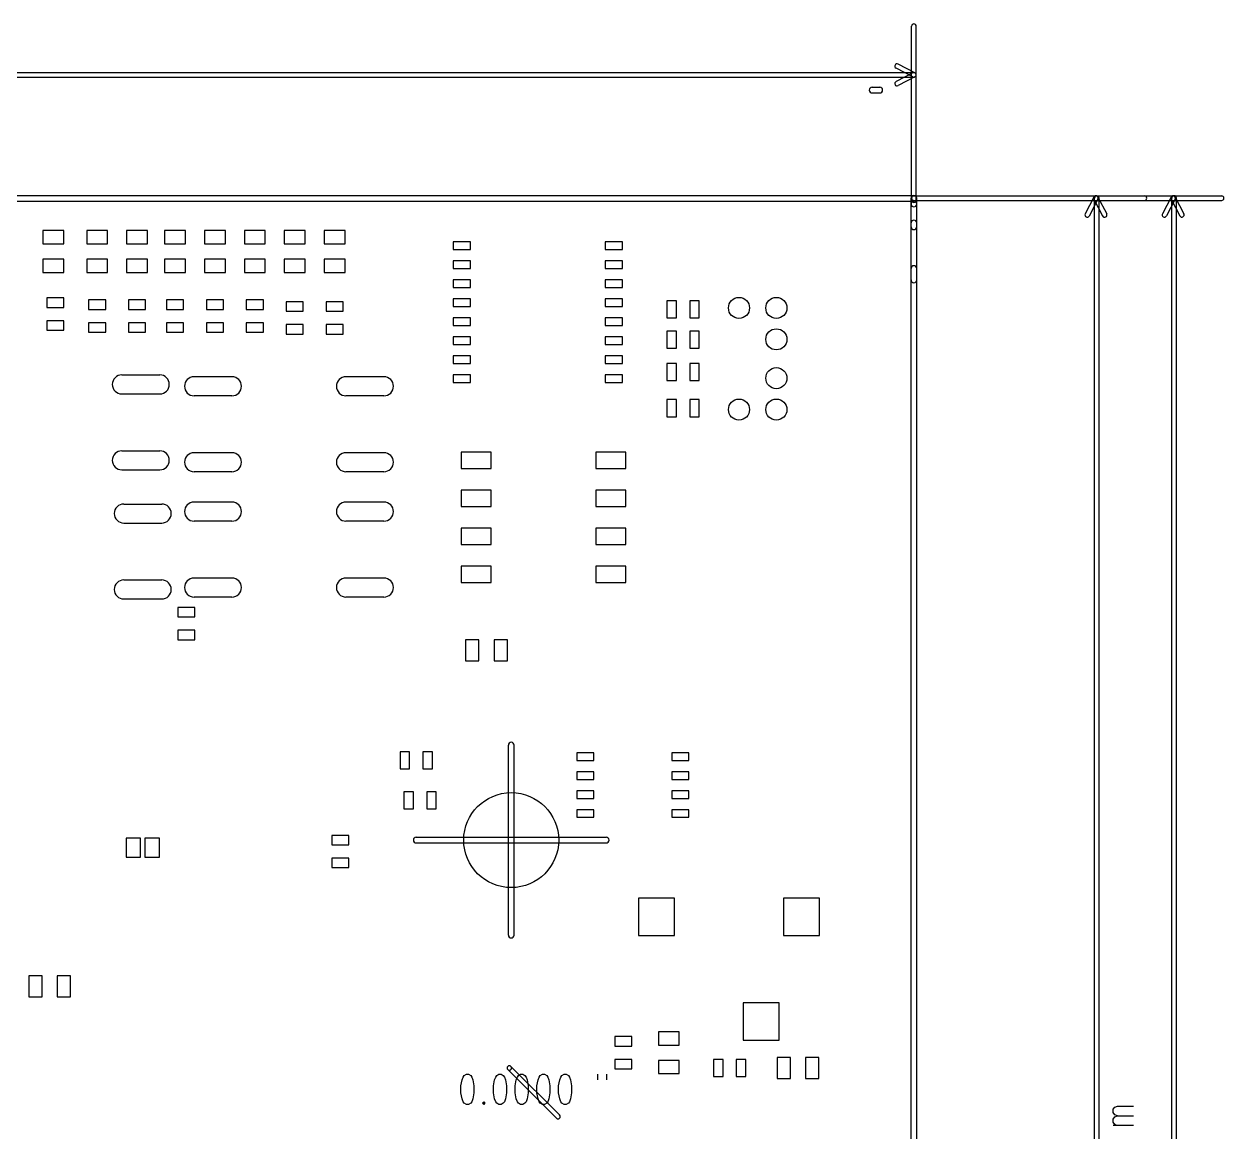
# Model space of a CAD drawing. Extents: x -29274 to 69862, y 24345 to 162744.
# Drawn here: x 38225 to 69812, y 53210 to 82360 of the extents above; entities that cross this region are included whole.
import ezdxf

# ---------------------------------------------------------------- set-up
doc = ezdxf.new("R2010")
doc.units = 0
doc.layers.add('BLACK', color=1, linetype='CONTINUOUS')

msp = doc.modelspace()

# ---------------------------------------------------------------- linework, layer by layer
at = {"layer": 'BLACK'}
for p, q in [((61590, 77720), (61590, 82300)), ((61710, 77720), (61710, 82300)), ((61621, 80967), (61179, 81197)), ((61677, 81073), (61235, 81303)), ((-8500, 81080), (61650, 81080)), ((-8500, 80960), (61650, 80960)), ((61621, 81073), (61179, 80843)), ((61677, 80967), (61235, 80737)), ((60550, 80695), (60750, 80695)), ((60550, 80545), (60750, 80545)), ((-7900, 77845), (61650, 77845)), ((61575, 77620), (61575, 77770)), ((61650, 77834), (69752, 77834)), ((61650, 77833), (67720, 77833)), ((61650, 77714), (69752, 77714)), ((61650, 77713), (67720, 77713)), ((61725, 77620), (61725, 77770)), ((66387, 77802), (66158, 77360)), ((66494, 77746), (66265, 77304)), ((66387, 77746), (66618, 77305)), ((66406, 24474), (66406, 77774)), ((66494, 77801), (66725, 77360)), ((66526, 24474), (66526, 77774)), ((68419, 77804), (68190, 77362)), ((68526, 77748), (68297, 77306)), ((68419, 77748), (68650, 77307)), ((68438, 24426), (68438, 77776)), ((68526, 77803), (68757, 77362)), ((68558, 24426), (68558, 77776)), ((-7900, 77695), (61650, 77695)), ((61575, 77020), (61575, 77620)), ((61725, 77020), (61725, 77620)), ((61575, 75620), (61575, 77120)), ((61725, 75620), (61725, 77120)), ((39275, 76920), (38725, 76920)), ((38725, 76920), (38725, 76570)), ((39275, 76570), (39275, 76920)), ((40425, 76920), (39875, 76920)), ((39875, 76920), (39875, 76570)), ((40425, 76570), (40425, 76920)), ((41475, 76920), (40925, 76920)), ((40925, 76920), (40925, 76570)), ((41475, 76570), (41475, 76920)), ((42475, 76920), (41925, 76920)), ((41925, 76920), (41925, 76570)), ((42475, 76570), (42475, 76920)), ((43525, 76920), (42975, 76920)), ((42975, 76920), (42975, 76570)), ((43525, 76570), (43525, 76920)), ((44575, 76920), (44025, 76920)), ((44025, 76920), (44025, 76570)), ((44575, 76570), (44575, 76920)), ((45625, 76920), (45075, 76920)), ((45075, 76920), (45075, 76570)), ((45625, 76570), (45625, 76920)), ((46675, 76920), (46125, 76920)), ((46125, 76920), (46125, 76570)), ((46675, 76570), (46675, 76920)), ((38725, 76570), (39275, 76570)), ((39875, 76570), (40425, 76570)), ((40925, 76570), (41475, 76570)), ((41925, 76570), (42475, 76570)), ((42975, 76570), (43525, 76570)), ((44025, 76570), (44575, 76570)), ((45075, 76570), (45625, 76570)), ((46125, 76570), (46675, 76570)), ((49975, 76620), (49525, 76620)), ((49525, 76620), (49525, 76420)), ((49975, 76420), (49975, 76620)), ((53975, 76620), (53525, 76620)), ((53525, 76620), (53525, 76420)), ((53975, 76420), (53975, 76620)), ((39275, 76170), (38725, 76170)), ((38725, 76170), (38725, 75820)), ((39275, 75820), (39275, 76170)), ((40425, 76170), (39875, 76170)), ((39875, 76170), (39875, 75820)), ((40425, 75820), (40425, 76170)), ((41475, 76170), (40925, 76170)), ((40925, 76170), (40925, 75820)), ((41475, 75820), (41475, 76170)), ((42475, 76170), (41925, 76170)), ((41925, 76170), (41925, 75820)), ((42475, 75820), (42475, 76170)), ((43525, 76170), (42975, 76170)), ((42975, 76170), (42975, 75820)), ((43525, 75820), (43525, 76170)), ((44575, 76170), (44025, 76170)), ((44025, 76170), (44025, 75820)), ((44575, 75820), (44575, 76170)), ((45625, 76170), (45075, 76170)), ((45075, 76170), (45075, 75820)), ((45625, 75820), (45625, 76170)), ((46675, 76170), (46125, 76170)), ((46125, 76170), (46125, 75820)), ((46675, 75820), (46675, 76170)), ((49525, 76420), (49975, 76420)), ((53525, 76420), (53975, 76420)), ((38725, 75820), (39275, 75820)), ((39875, 75820), (40425, 75820)), ((40925, 75820), (41475, 75820)), ((41925, 75820), (42475, 75820)), ((42975, 75820), (43525, 75820)), ((44025, 75820), (44575, 75820)), ((45075, 75820), (45625, 75820)), ((46125, 75820), (46675, 75820)), ((49975, 76120), (49525, 76120)), ((49525, 76120), (49525, 75920)), ((49525, 75920), (49975, 75920)), ((49975, 75920), (49975, 76120)), ((53975, 76120), (53525, 76120)), ((53525, 76120), (53525, 75920)), ((53525, 75920), (53975, 75920)), ((53975, 75920), (53975, 76120)), ((61575, 34920), (61575, 75920)), ((61725, 34920), (61725, 75920)), ((49975, 75620), (49525, 75620)), ((49525, 75620), (49525, 75420)), ((49975, 75420), (49975, 75620)), ((53975, 75620), (53525, 75620)), ((53525, 75620), (53525, 75420)), ((53975, 75420), (53975, 75620)), ((49525, 75420), (49975, 75420)), ((53525, 75420), (53975, 75420)), ((39275, 75145), (38825, 75145)), ((38825, 75145), (38825, 74895)), ((38825, 74895), (39275, 74895)), ((39275, 74895), (39275, 75145)), ((40375, 75095), (39925, 75095)), ((39925, 75095), (39925, 74845)), ((40375, 74845), (40375, 75095)), ((41425, 75095), (40975, 75095)), ((40975, 75095), (40975, 74845)), ((41425, 74845), (41425, 75095)), ((42425, 75095), (41975, 75095)), ((41975, 75095), (41975, 74845)), ((42425, 74845), (42425, 75095)), ((43475, 75095), (43025, 75095)), ((43025, 75095), (43025, 74845)), ((43475, 74845), (43475, 75095)), ((44525, 75095), (44075, 75095)), ((44075, 75095), (44075, 74845)), ((44525, 74845), (44525, 75095)), ((45575, 75045), (45125, 75045)), ((45125, 75045), (45125, 74795)), ((45575, 74795), (45575, 75045)), ((46625, 75045), (46175, 75045)), ((46175, 75045), (46175, 74795)), ((46625, 74795), (46625, 75045)), ((49975, 75120), (49525, 75120)), ((49525, 75120), (49525, 74920)), ((49525, 74920), (49975, 74920)), ((49975, 74920), (49975, 75120)), ((53975, 75120), (53525, 75120)), ((53525, 75120), (53525, 74920)), ((53525, 74920), (53975, 74920)), ((53975, 74920), (53975, 75120)), ((55150, 75070), (55150, 74620)), ((55400, 75070), (55150, 75070)), ((55400, 74620), (55400, 75070)), ((55750, 75070), (55750, 74620)), ((56000, 75070), (55750, 75070)), ((56000, 74620), (56000, 75070)), ((39925, 74845), (40375, 74845)), ((40975, 74845), (41425, 74845)), ((41975, 74845), (42425, 74845)), ((43025, 74845), (43475, 74845)), ((44075, 74845), (44525, 74845)), ((45125, 74795), (45575, 74795)), ((46175, 74795), (46625, 74795)), ((49975, 74620), (49525, 74620)), ((49525, 74620), (49525, 74420)), ((49975, 74420), (49975, 74620)), ((53975, 74620), (53525, 74620)), ((53525, 74620), (53525, 74420)), ((53975, 74420), (53975, 74620)), ((55150, 74620), (55400, 74620)), ((55750, 74620), (56000, 74620)), ((39275, 74545), (38825, 74545)), ((38825, 74545), (38825, 74295)), ((38825, 74295), (39275, 74295)), ((39275, 74295), (39275, 74545)), ((40375, 74495), (39925, 74495)), ((39925, 74495), (39925, 74245)), ((39925, 74245), (40375, 74245)), ((40375, 74245), (40375, 74495)), ((41425, 74495), (40975, 74495)), ((40975, 74495), (40975, 74245)), ((40975, 74245), (41425, 74245)), ((41425, 74245), (41425, 74495)), ((42425, 74495), (41975, 74495)), ((41975, 74495), (41975, 74245)), ((41975, 74245), (42425, 74245)), ((42425, 74245), (42425, 74495)), ((43475, 74495), (43025, 74495)), ((43025, 74495), (43025, 74245)), ((43025, 74245), (43475, 74245)), ((43475, 74245), (43475, 74495)), ((44525, 74495), (44075, 74495)), ((44075, 74495), (44075, 74245)), ((44075, 74245), (44525, 74245)), ((44525, 74245), (44525, 74495)), ((45575, 74445), (45125, 74445)), ((45125, 74445), (45125, 74195)), ((45575, 74195), (45575, 74445)), ((46625, 74445), (46175, 74445)), ((46175, 74445), (46175, 74195)), ((46625, 74195), (46625, 74445)), ((49525, 74420), (49975, 74420)), ((53525, 74420), (53975, 74420)), ((55150, 74270), (55150, 73820)), ((55400, 74270), (55150, 74270)), ((55400, 73820), (55400, 74270)), ((55750, 74270), (55750, 73820)), ((56000, 74270), (55750, 74270)), ((56000, 73820), (56000, 74270)), ((45125, 74195), (45575, 74195)), ((46175, 74195), (46625, 74195)), ((49975, 74120), (49525, 74120)), ((49525, 74120), (49525, 73920)), ((49525, 73920), (49975, 73920)), ((49975, 73920), (49975, 74120)), ((53975, 74120), (53525, 74120)), ((53525, 74120), (53525, 73920)), ((53525, 73920), (53975, 73920)), ((53975, 73920), (53975, 74120)), ((49975, 73620), (49525, 73620)), ((49525, 73620), (49525, 73420)), ((49975, 73420), (49975, 73620)), ((53975, 73620), (53525, 73620)), ((53525, 73620), (53525, 73420)), ((53975, 73420), (53975, 73620)), ((55150, 73820), (55400, 73820)), ((55750, 73820), (56000, 73820)), ((49525, 73420), (49975, 73420)), ((53525, 73420), (53975, 73420)), ((55150, 73420), (55150, 72970)), ((55400, 73420), (55150, 73420)), ((55400, 72970), (55400, 73420)), ((55750, 73420), (55750, 72970)), ((56000, 73420), (55750, 73420)), ((56000, 72970), (56000, 73420)), ((40800, 73120), (41800, 73120)), ((43700, 73070), (42700, 73070)), ((47700, 73070), (46700, 73070)), ((49975, 73120), (49525, 73120)), ((49525, 73120), (49525, 72920)), ((49975, 72920), (49975, 73120)), ((53975, 73120), (53525, 73120)), ((53525, 73120), (53525, 72920)), ((53975, 72920), (53975, 73120)), ((55150, 72970), (55400, 72970)), ((55750, 72970), (56000, 72970)), ((49525, 72920), (49975, 72920)), ((53525, 72920), (53975, 72920)), ((40800, 72620), (41800, 72620)), ((43700, 72570), (42700, 72570)), ((47700, 72570), (46700, 72570)), ((55150, 72470), (55150, 72020)), ((55400, 72470), (55150, 72470)), ((55400, 72020), (55400, 72470)), ((55750, 72470), (55750, 72020)), ((56000, 72470), (55750, 72470)), ((56000, 72020), (56000, 72470)), ((55150, 72020), (55400, 72020)), ((55750, 72020), (56000, 72020)), ((40800, 71120), (41800, 71120)), ((50525, 71084), (49735, 71084)), ((49735, 71084), (49735, 70656)), ((50525, 70656), (50525, 71084)), ((54065, 71084), (53275, 71084)), ((53275, 71084), (53275, 70656)), ((54065, 70656), (54065, 71084)), ((43700, 71070), (42700, 71070)), ((47700, 71070), (46700, 71070)), ((40800, 70620), (41800, 70620)), ((43700, 70570), (42700, 70570)), ((47700, 70570), (46700, 70570)), ((49735, 70656), (50525, 70656)), ((53275, 70656), (54065, 70656)), ((50525, 70084), (49735, 70084)), ((49735, 70084), (49735, 69656)), ((50525, 69656), (50525, 70084)), ((54065, 70084), (53275, 70084)), ((53275, 70084), (53275, 69656)), ((54065, 69656), (54065, 70084)), ((40850, 69720), (41850, 69720)), ((43700, 69770), (42700, 69770)), ((47700, 69770), (46700, 69770)), ((49735, 69656), (50525, 69656)), ((53275, 69656), (54065, 69656)), ((40850, 69220), (41850, 69220)), ((43700, 69270), (42700, 69270)), ((47700, 69270), (46700, 69270)), ((50525, 69084), (49735, 69084)), ((49735, 69084), (49735, 68656)), ((50525, 68656), (50525, 69084)), ((54065, 69084), (53275, 69084)), ((53275, 69084), (53275, 68656)), ((54065, 68656), (54065, 69084)), ((49735, 68656), (50525, 68656)), ((53275, 68656), (54065, 68656)), ((50525, 68084), (49735, 68084)), ((49735, 68084), (49735, 67656)), ((50525, 67656), (50525, 68084)), ((54065, 68084), (53275, 68084)), ((53275, 68084), (53275, 67656)), ((54065, 67656), (54065, 68084)), ((40850, 67720), (41850, 67720)), ((43700, 67770), (42700, 67770)), ((47700, 67770), (46700, 67770)), ((49735, 67656), (50525, 67656)), ((53275, 67656), (54065, 67656)), ((40850, 67220), (41850, 67220)), ((42725, 66995), (42275, 66995)), ((42275, 66995), (42275, 66745)), ((43700, 67270), (42700, 67270)), ((42725, 66745), (42725, 66995)), ((47700, 67270), (46700, 67270)), ((42275, 66745), (42725, 66745)), ((42725, 66395), (42275, 66395)), ((42275, 66395), (42275, 66145)), ((42725, 66145), (42725, 66395)), ((42275, 66145), (42725, 66145)), ((50200, 66145), (49850, 66145)), ((49850, 66145), (49850, 65595)), ((50200, 65595), (50200, 66145)), ((50950, 66145), (50600, 66145)), ((50600, 66145), (50600, 65595)), ((50950, 65595), (50950, 66145)), ((49850, 65595), (50200, 65595)), ((50600, 65595), (50950, 65595)), ((48125, 63195), (48125, 62745)), ((48375, 63195), (48125, 63195)), ((48375, 62745), (48375, 63195)), ((48725, 63195), (48725, 62745)), ((48975, 63195), (48725, 63195)), ((48975, 62745), (48975, 63195)), ((50975, 58370), (50975, 63370)), ((51125, 58370), (51125, 63370)), ((53225, 63170), (52775, 63170)), ((52775, 63170), (52775, 62970)), ((52775, 62970), (53225, 62970)), ((53225, 62970), (53225, 63170)), ((55725, 63170), (55275, 63170)), ((55275, 63170), (55275, 62970)), ((55275, 62970), (55725, 62970)), ((55725, 62970), (55725, 63170)), ((48125, 62745), (48375, 62745)), ((48725, 62745), (48975, 62745)), ((53225, 62670), (52775, 62670)), ((52775, 62670), (52775, 62470)), ((53225, 62470), (53225, 62670)), ((55725, 62670), (55275, 62670)), ((55275, 62670), (55275, 62470)), ((55725, 62470), (55725, 62670)), ((52775, 62470), (53225, 62470)), ((55275, 62470), (55725, 62470)), ((48475, 62145), (48225, 62145)), ((48225, 62145), (48225, 61695)), ((48475, 61695), (48475, 62145)), ((49075, 62145), (48825, 62145)), ((48825, 62145), (48825, 61695)), ((49075, 61695), (49075, 62145)), ((53225, 62170), (52775, 62170)), ((52775, 62170), (52775, 61970)), ((52775, 61970), (53225, 61970)), ((53225, 61970), (53225, 62170)), ((55725, 62170), (55275, 62170)), ((55275, 62170), (55275, 61970)), ((55275, 61970), (55725, 61970)), ((55725, 61970), (55725, 62170)), ((48225, 61695), (48475, 61695)), ((48825, 61695), (49075, 61695)), ((53225, 61670), (52775, 61670)), ((52775, 61670), (52775, 61470)), ((53225, 61470), (53225, 61670)), ((55725, 61670), (55275, 61670)), ((55275, 61670), (55275, 61470)), ((55725, 61470), (55725, 61670)), ((52775, 61470), (53225, 61470)), ((55275, 61470), (55725, 61470)), ((46775, 60995), (46325, 60995)), ((46325, 60995), (46325, 60745)), ((46775, 60745), (46775, 60995)), ((41290, 60920), (40910, 60920)), ((40910, 60920), (40910, 60420)), ((41290, 60420), (41290, 60920)), ((41790, 60920), (41410, 60920)), ((41410, 60920), (41410, 60420)), ((41790, 60420), (41790, 60920)), ((46325, 60745), (46775, 60745)), ((48550, 60945), (53550, 60945)), ((48550, 60795), (53550, 60795)), ((40910, 60420), (41290, 60420)), ((41410, 60420), (41790, 60420)), ((46775, 60395), (46325, 60395)), ((46325, 60395), (46325, 60145)), ((46775, 60145), (46775, 60395)), ((46325, 60145), (46775, 60145)), ((55347, 59339), (54403, 59339)), ((54403, 59339), (54403, 58355)), ((55347, 58355), (55347, 59339)), ((59164, 59339), (58220, 59339)), ((58220, 59339), (58220, 58355)), ((59164, 58355), (59164, 59339)), ((54403, 58355), (55347, 58355)), ((58220, 58355), (59164, 58355)), ((38350, 57295), (38350, 56745)), ((38700, 57295), (38350, 57295)), ((38700, 56745), (38700, 57295)), ((39100, 57295), (39100, 56745)), ((39450, 57295), (39100, 57295)), ((39450, 56745), (39450, 57295)), ((38350, 56745), (38700, 56745)), ((39100, 56745), (39450, 56745)), ((58101, 56585), (57157, 56585)), ((57157, 56585), (57157, 55601)), ((58101, 55601), (58101, 56585)), ((54225, 55695), (53775, 55695)), ((53775, 55695), (53775, 55445)), ((54225, 55445), (54225, 55695)), ((55475, 55820), (54925, 55820)), ((54925, 55820), (54925, 55470)), ((55475, 55470), (55475, 55820)), ((57157, 55601), (58101, 55601)), ((53775, 55445), (54225, 55445)), ((54925, 55470), (55475, 55470)), ((54225, 55095), (53775, 55095)), ((53775, 55095), (53775, 54845)), ((54225, 54845), (54225, 55095)), ((55475, 55070), (54925, 55070)), ((54925, 55070), (54925, 54720)), ((55475, 54720), (55475, 55070)), ((56625, 55095), (56375, 55095)), ((56375, 55095), (56375, 54645)), ((56625, 54645), (56625, 55095)), ((57225, 55095), (56975, 55095)), ((56975, 55095), (56975, 54645)), ((57225, 54645), (57225, 55095)), ((58050, 55145), (58050, 54595)), ((58400, 55145), (58050, 55145)), ((58400, 54595), (58400, 55145)), ((58800, 55145), (58800, 54595)), ((59150, 55145), (58800, 55145)), ((59150, 54595), (59150, 55145)), ((49784, 54630), (49813, 54668)), ((49813, 54668), (49870, 54706)), ((49870, 54706), (49927, 54706)), ((49927, 54706), (49984, 54668)), ((49984, 54668), (50013, 54630)), ((50641, 54630), (50670, 54668)), ((50670, 54668), (50727, 54706)), ((50727, 54706), (50784, 54706)), ((50784, 54706), (50841, 54668)), ((50841, 54668), (50870, 54630)), ((50958, 54828), (52238, 53548)), ((50958, 54828), (52238, 53548)), ((51042, 54912), (52322, 53632)), ((51042, 54912), (52322, 53632)), ((51212, 54630), (51241, 54668)), ((51241, 54668), (51298, 54706)), ((51298, 54706), (51355, 54706)), ((51355, 54706), (51412, 54668)), ((51412, 54668), (51441, 54630)), ((51783, 54630), (51812, 54668)), ((51812, 54668), (51869, 54706)), ((51869, 54706), (51926, 54706)), ((51926, 54706), (51983, 54668)), ((51983, 54668), (52012, 54630)), ((52354, 54630), (52383, 54668)), ((52383, 54668), (52440, 54706)), ((52440, 54706), (52497, 54706)), ((52497, 54706), (52554, 54668)), ((52554, 54668), (52583, 54630)), ((53325, 54706), (53325, 54554)), ((53554, 54706), (53554, 54554)), ((53775, 54845), (54225, 54845)), ((54925, 54720), (55475, 54720)), ((49727, 54401), (49756, 54554)), ((49727, 54211), (49727, 54401)), ((49756, 54554), (49784, 54630)), ((50013, 54630), (50042, 54554)), ((50042, 54554), (50070, 54401)), ((50070, 54401), (50070, 54211)), ((50584, 54401), (50613, 54554)), ((50584, 54211), (50584, 54401)), ((50613, 54554), (50641, 54630)), ((50870, 54630), (50899, 54554)), ((50899, 54554), (50927, 54401)), ((50927, 54401), (50927, 54211)), ((51155, 54401), (51184, 54554)), ((51155, 54211), (51155, 54401)), ((51184, 54554), (51212, 54630)), ((51441, 54630), (51470, 54554)), ((51470, 54554), (51498, 54401)), ((51498, 54401), (51498, 54211)), ((51726, 54401), (51755, 54554)), ((51726, 54211), (51726, 54401)), ((51755, 54554), (51783, 54630)), ((52012, 54630), (52041, 54554)), ((52041, 54554), (52069, 54401)), ((52069, 54401), (52069, 54211)), ((52297, 54401), (52326, 54554)), ((52297, 54211), (52297, 54401)), ((52326, 54554), (52354, 54630)), ((52583, 54630), (52612, 54554)), ((52612, 54554), (52640, 54401)), ((52640, 54401), (52640, 54211)), ((56375, 54645), (56625, 54645)), ((56975, 54645), (57225, 54645)), ((58050, 54595), (58400, 54595)), ((58800, 54595), (59150, 54595)), ((49756, 54059), (49727, 54211)), ((49784, 53982), (49756, 54059)), ((50042, 54059), (50013, 53982)), ((50070, 54211), (50042, 54059)), ((50613, 54059), (50584, 54211)), ((50641, 53982), (50613, 54059)), ((50899, 54059), (50870, 53982)), ((50927, 54211), (50899, 54059)), ((51184, 54059), (51155, 54211)), ((51212, 53982), (51184, 54059)), ((51470, 54059), (51441, 53982)), ((51498, 54211), (51470, 54059)), ((51755, 54059), (51726, 54211)), ((51783, 53982), (51755, 54059)), ((52041, 54059), (52012, 53982)), ((52069, 54211), (52041, 54059)), ((52326, 54059), (52297, 54211)), ((52354, 53982), (52326, 54059)), ((52612, 54059), (52583, 53982)), ((52640, 54211), (52612, 54059)), ((49813, 53944), (49784, 53982)), ((49870, 53906), (49813, 53944)), ((49927, 53906), (49870, 53906)), ((49984, 53944), (49927, 53906)), ((50013, 53982), (49984, 53944)), ((50298, 53944), (50327, 53982)), ((50327, 53906), (50298, 53944)), ((50327, 53982), (50355, 53944)), ((50327, 53982), (50327, 53906)), ((50355, 53944), (50327, 53906)), ((50670, 53944), (50641, 53982)), ((50727, 53906), (50670, 53944)), ((50784, 53906), (50727, 53906)), ((50841, 53944), (50784, 53906)), ((50870, 53982), (50841, 53944)), ((51241, 53944), (51212, 53982)), ((51298, 53906), (51241, 53944)), ((51355, 53906), (51298, 53906)), ((51412, 53944), (51355, 53906)), ((51441, 53982), (51412, 53944)), ((51812, 53944), (51783, 53982)), ((51869, 53906), (51812, 53944)), ((51926, 53906), (51869, 53906)), ((51983, 53944), (51926, 53906)), ((52012, 53982), (51983, 53944)), ((52383, 53944), (52354, 53982)), ((52440, 53906), (52383, 53944)), ((52497, 53906), (52440, 53906)), ((52554, 53944), (52497, 53906)), ((52583, 53982), (52554, 53944)), ((66896, 53781), (66935, 53839)), ((66896, 53696), (66896, 53781)), ((66935, 53839), (67011, 53867)), ((67011, 53867), (67430, 53867)), ((66935, 53639), (66896, 53696)), ((66896, 53524), (66935, 53581)), ((66896, 53439), (66896, 53524)), ((66935, 53381), (66896, 53439)), ((67011, 53610), (66935, 53639)), ((66935, 53581), (67011, 53610)), ((67011, 53610), (67430, 53610)), ((67430, 53353), (66896, 53353)), ((66973, 53353), (66935, 53381))]:
    msp.add_line(p, q, dxfattribs=at)
for centre, radius in [((57045, 74883), 277), ((58029, 74883), 277), ((58029, 74056), 277), ((58029, 73034), 277), ((57045, 72207), 277), ((58029, 72207), 277), ((51050, 60870), 1250)]:
    msp.add_circle(centre, radius, dxfattribs=at)
for centre, radius, start, end in [((61650, 82300), 60, 360, 540), ((61207, 81250), 60, 422, 602), ((61649, 81020), 60, 242, 422), ((61649, 81020), 60, -62, 117), ((61650, 81020), 60, 270, 450), ((60550, 80620), 75, 90, 270), ((60750, 80620), 75, 270, 450), ((61207, 80790), 60, 117, 297), ((61650, 77770), 75, 360, 540), ((61650, 77774), 60, 90, 270), ((61650, 77773), 60, 90, 270), ((61650, 77720), 60, 180, 360), ((61650, 77770), 75, 270, 450), ((66441, 77774), 60, 27, 207), ((66441, 77774), 60, -27, 152), ((66466, 77774), 60, 360, 540), ((67720, 77773), 60, 270, 450), ((68473, 77776), 60, 27, 207), ((68473, 77776), 60, -27, 152), ((68498, 77776), 60, 360, 540), ((69752, 77774), 60, 270, 450), ((61650, 77620), 75, 360, 540), ((61650, 77620), 75, 180, 360), ((61650, 77120), 75, 360, 540), ((66211, 77332), 60, 152, 332), ((66671, 77332), 60, 207, 387), ((68243, 77334), 60, 152, 332), ((68703, 77334), 60, 207, 387), ((61650, 77020), 75, 180, 360), ((61650, 75920), 75, 360, 540), ((61650, 75620), 75, 180, 360), ((40800, 72870), 250, 90, 270), ((41800, 72870), 250, 270, 450), ((42700, 72820), 250, 450, 630), ((43700, 72820), 250, 270, 450), ((46700, 72820), 250, 450, 630), ((47700, 72820), 250, 270, 450), ((40800, 70870), 250, 90, 270), ((41800, 70870), 250, 270, 450), ((42700, 70820), 250, 450, 630), ((43700, 70820), 250, 270, 450), ((46700, 70820), 250, 450, 630), ((47700, 70820), 250, 270, 450), ((40850, 69470), 250, 90, 270), ((41850, 69470), 250, 270, 450), ((42700, 69520), 250, 450, 630), ((43700, 69520), 250, 270, 450), ((46700, 69520), 250, 450, 630), ((47700, 69520), 250, 270, 450), ((40850, 67470), 250, 90, 270), ((41850, 67470), 250, 270, 450), ((42700, 67520), 250, 450, 630), ((43700, 67520), 250, 270, 450), ((46700, 67520), 250, 450, 630), ((47700, 67520), 250, 270, 450), ((51050, 63370), 75, 360, 540), ((48550, 60870), 75, 90, 270), ((53550, 60870), 75, 270, 450), ((51050, 58370), 75, 180, 360), ((51000, 54870), 60, 0, 180), ((51000, 54870), 60, 45, 225), ((51000, 54870), 60, 45, 225), ((51000, 54870), 60, 0, 180), ((51000, 54870), 60, 0, 180), ((51000, 54870), 60, 0, 180), ((51000, 54870), 60, 0, 180), ((51000, 54870), 60, 180, 360), ((51000, 54870), 60, 180, 360), ((51000, 54870), 60, 180, 360), ((51000, 54870), 60, 180, 360), ((51000, 54870), 60, 180, 360), ((52280, 53590), 60, 225, 405), ((52280, 53590), 60, 225, 405)]:
    msp.add_arc(centre, radius, start, end, dxfattribs=at)

doc.saveas('drawing.dxf')
